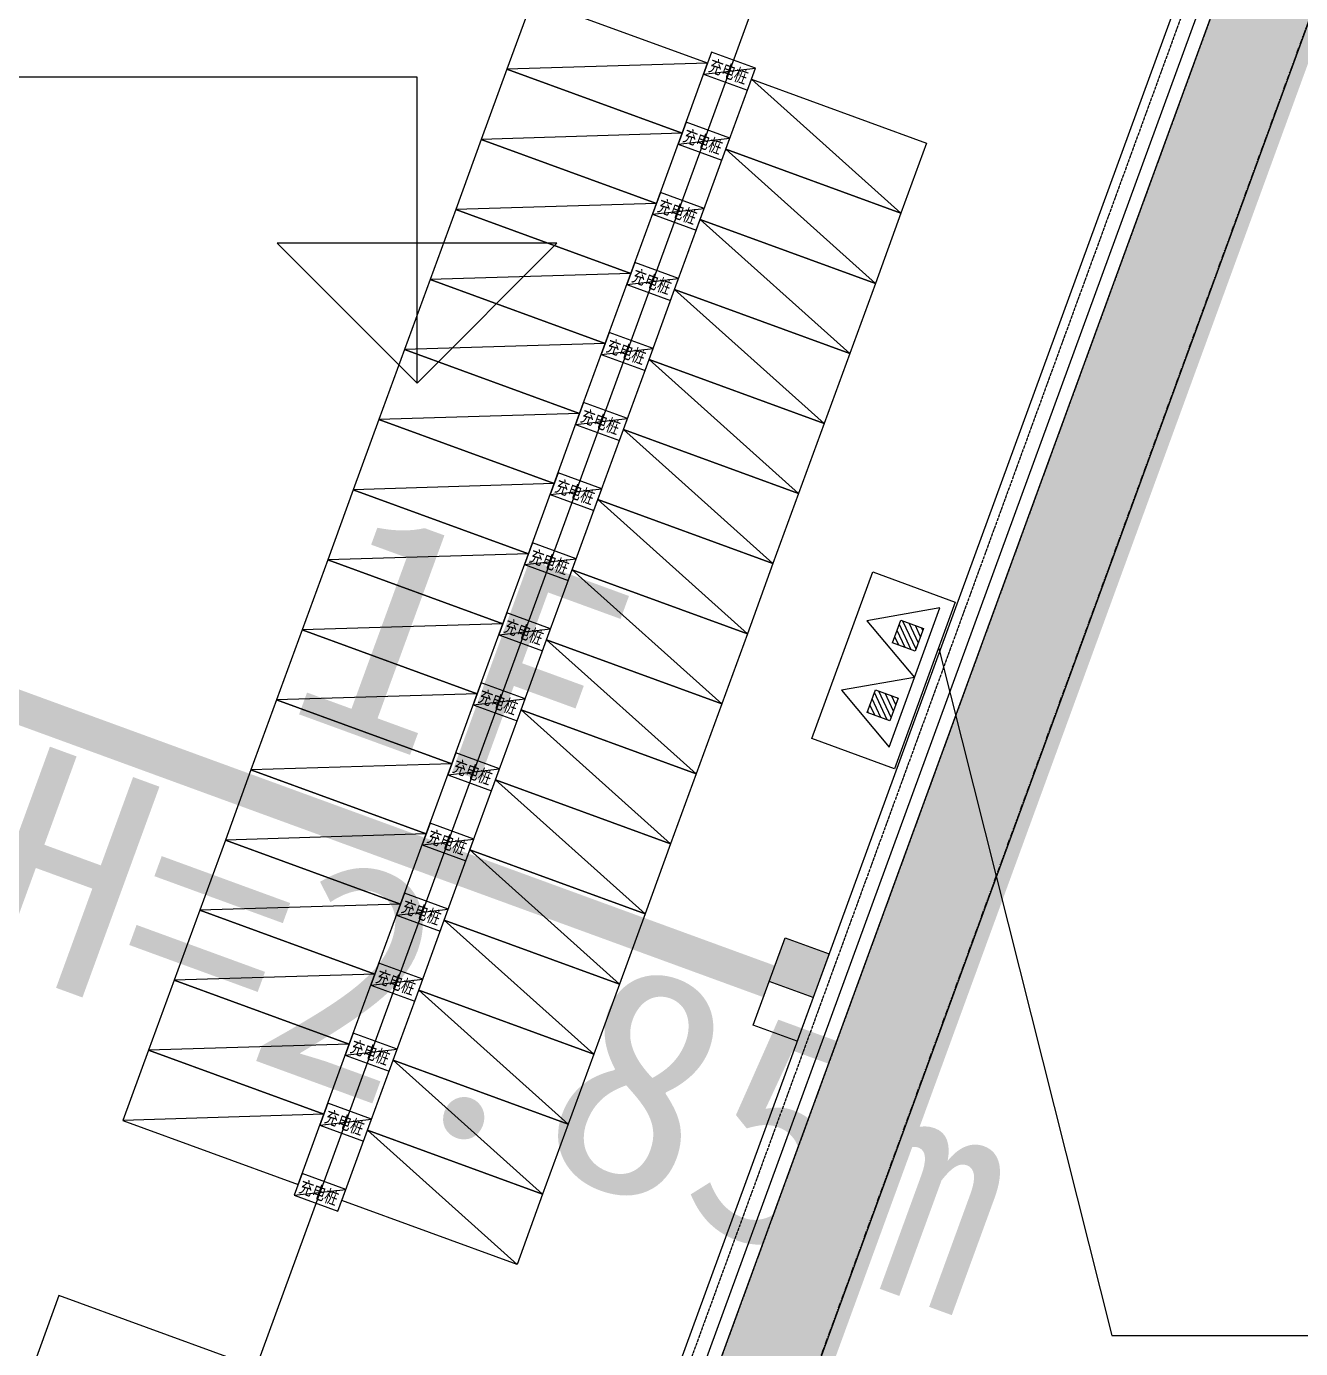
# Model space of a CAD drawing. Extents: x -111898 to 889894, y -2 to 1194865.
# Drawn here: x 709106 to 722772, y 863020 to 877197 of the extents above; entities that cross this region are included whole.
import ezdxf

# ---------------------------------------------------------------- set-up
doc = ezdxf.new("R2010")
doc.units = 0
doc.header["$LTSCALE"] = 10
doc.header["$MEASUREMENT"] = 0
doc.linetypes.add('CENTER', pattern=[50.8, 31.75, -6.35, 6.35, -6.35])
doc.linetypes.add('DASH', pattern=[0.35, 0.25, -0.1])
for name, color, linetype in [('0-WALL', 252, 'Continuous'), ('00绿地$0$A-车位', 8, 'Continuous'), ('A-FIRE-TEXT', 61, 'Continuous'), ('Gps-ZF雨水', 4, 'TG_Y'), ('SB_ZF消防', 1, 'Continuous'), ('TWT_雨水口', 4, 'Continuous')]:
    doc.layers.add(name, color=color, linetype=linetype)
doc.styles.add('note_txt', font='arial.ttf', dxfattribs={"width": 0.75})
doc.styles.add('TG_LINETYPE', font='SIMPLEX', dxfattribs={"width": 0.8, "height": 3.5, "bigfont": 'HZTXT'})
doc.styles.add('黑体', font='', dxfattribs={"height": 12})
doc.styles.get('黑体').set_extended_font_data('SimHei')
doc.linetypes.add('TG_Y', pattern='A,2,-0.3,["Y",TG_LINETYPE,S=0.1,R=0,X=-0.25,Y=-0.15],0', length=2.3)
pattern_1 = [(359.79974, (-824318.4, 704905.5), (1605.5824, 1594.398), [240, -48, 64, -48, 240, -960]), (359.79974, (-824398.3, 704953.8), (1605.5824, 1594.398), [160, -120, 240, -120, 160, -800]), (359.79974, (-823836, 705591.9), (1605.5824, 1594.398), [200, -80, 200, -1120]), (359.79974, (-824634.9, 705914.7), (1605.5824, 1594.398), [80, -160, 80, -1280]), (89.79974, (-824474.9, 705914.1), (-1594.398, 1605.5824), [144, -1456]), (89.79974, (-823998.3, 704952.4), (-1594.398, 1605.5824), [160, -1440]), (89.79974, (-823596, 705591), (-1594.398, 1605.5824), [160, -1440]), (44.79974, (-823790.3, 704935.7), (5.5922, 1599.9902), [160, -2102.7417]), (134.79974, (-824206.3, 704937.2), (-1599.9902, 5.5922), [160, -2102.7417]), (63.23469, (-823838.3, 704943.9), (5.5922, 1599.99023), [160, -3417.7088]), (75.7635, (-823918.27, 704952.15), (5.59221, 1599.99023), [160, -6436.969]), (75.7635, (-823516.03, 705590.75), (5.59221, 1599.99023), [128, -6468.969]), (75.7635, (-824442.9, 705914), (5.59221, 1599.99023), [112, -6484.969]), (103.835987, (-824078.27, 704952.7), (5.59221, 1599.99023), [160, -6436.969]), (103.835987, (-823676.03, 705591.3), (5.59221, 1599.99023), [128, -6468.969]), (103.835987, (-824506.9, 705914.2), (5.59221, 1599.99023), [112, -6484.969]), (116.364795, (-824158.3, 704945), (5.5922, 1599.99023), [160, -3417.7069])]

# ---------------------------------------------------------------- blocks, each defined once
blk = doc.blocks.new('gfctuc')
blk.add_lwpolyline([(2035210, 4060000), (2035210, 4059500), (2035460, 4059500), (2035460, 4060000)], close=True)
blk.add_lwpolyline([(2035210, 4060000), (2035460, 4059500)])
at = {"layer": 'A-FIRE-TEXT', "style": 'note_txt', "width": 0.75}
blk.add_text('充电桩', height=139.2, rotation=270, dxfattribs=at).set_placement((2035260, 4059973))
blk = doc.blocks.new('00绿地$0$G$C40593B0A')
at = {"layer": '00绿地$0$A-车位'}
blk.add_lwpolyline([(-1560, 590), (-760, 590), (-760, -1410), (-1560, -1410)], close=True, dxfattribs=at)
blk.add_lwpolyline([(-760, 590), (-1560, -1410)], dxfattribs=at)
blk = doc.blocks.new('$TwtSys$00000424')
for p, q in [((-500, 250), (500, 250)), ((-500, -250), (-500, 250)), ((0, -250), (0, 250)), ((500, 250), (500, -250)), ((500, -250), (-500, -250))]:
    blk.add_line(p, q)
blk.add_solid([(0, 250), (500, 250), (0, -250), (500, -250)])
blk = doc.blocks.new('$ATTACHMENT$00000214')
h = blk.add_hatch()
h.set_pattern_fill('ANSI31', color=256, scale=200, style=0)
h.set_pattern_definition([(45, (-38543.802, -6842.639), (-17.67767, 17.67767), [])])
h.paths.add_polyline_path([(-64.9, 1.9), (64.9, 1.9), (64.9, -127.9), (-64.9, -127.9)])
for points in [[(0, 171.8), (-198.4, -171.8), (198.4, -171.8)], [(-64.9, 1.9), (64.9, 1.9), (64.9, -127.9), (-64.9, -127.9)]]:
    blk.add_lwpolyline(points, close=True)

msp = doc.modelspace()

# ---------------------------------------------------------------- hatches: boundary and pattern name
at = {"layer": '0-WALL'}
h = msp.add_hatch(dxfattribs=at)
h.set_pattern_fill('草坪或沼泽', color=8, scale=400, angle=-0.200257)
h.set_pattern_definition(pattern_1)
h.paths.add_polyline_path([(696130.98, 804098.61), (669562.33, 731379.54), (607880.43, 745535.24), (522571.73, 770781.34), (445339.53, 792957.04), (609790.27, 1011755.57), (618487.23, 1023194.24), (653205.56, 1069507.99), (721439.16, 1038957.87), (738262.84, 1027590.63), (761400.89, 1017231.07), (768403.04, 1001909.04), (737294.43, 916764), (736355.16, 917107.18), (742257.75, 933262.65), (741788.31, 933434.17), (745346.31, 941716.12), (767322.91, 1001866.69), (760648.1, 1016472.46), (737774.94, 1026713.42), (720951.27, 1038080.66), (653526.34, 1068268.72), (619285.33, 1022591.71), (610587.99, 1011152.54), (447011.62, 793517.34), (522851.61, 771741.38), (608134.4, 746502.95), (668925.9, 732551.6), (695191.71, 804441.78)])
h.paths.add_polyline_path([(702359.45, 821146.08), (701420.18, 821489.25), (703324.3, 826702.56), (702855.23, 826873.89), (706411.93, 835156.24), (730109.53, 900012.74), (731048.81, 899669.57)])
h = msp.add_hatch(dxfattribs=at)
h.set_pattern_fill('草坪或沼泽', color=8, scale=400, angle=-0.200257)
h.set_pattern_definition([(359.79974, (-824318.4, 704905.5), (1605.5824, 1594.398), [240, -48, 64, -48, 240, -960]), (359.79974, (-824398.3, 704953.8), (1605.5824, 1594.398), [160, -120, 240, -120, 160, -800]), (359.79974, (-823836, 705591.9), (1605.5824, 1594.398), [200, -80, 200, -1120]), (359.79974, (-824634.9, 705914.7), (1605.5824, 1594.398), [80, -160, 80, -1280]), (89.79974, (-824474.9, 705914.1), (-1594.398, 1605.5824), [144, -1456]), (89.79974, (-823998.3, 704952.4), (-1594.398, 1605.5824), [160, -1440]), (89.79974, (-823596, 705591), (-1594.398, 1605.5824), [160, -1440]), (44.79974, (-823790.3, 704935.7), (5.5922, 1599.9902), [160, -2102.7417]), (134.79974, (-824206.3, 704937.2), (-1599.9902, 5.5922), [160, -2102.7417]), (63.23469, (-823838.3, 704943.9), (5.5922, 1599.99023), [160, -3417.7088]), (75.7635, (-823918.27, 704952.15), (5.59221, 1599.99023), [160, -6436.969]), (75.7635, (-823516.03, 705590.75), (5.59221, 1599.99023), [128, -6468.969]), (75.7635, (-824442.9, 705914), (5.59221, 1599.99023), [112, -6484.969]), (103.835987, (-824078.27, 704952.7), (5.59221, 1599.99023), [160, -6436.969]), (103.835987, (-823676.03, 705591.3), (5.59221, 1599.99023), [128, -6468.969]), (103.835987, (-824506.9, 705914.2), (5.59221, 1599.99023), [112, -6484.969]), (116.364795, (-824158.3, 704945), (5.5922, 1599.99023), [160, -3417.7069])])
edge = h.paths.add_edge_path()
edge.add_line((741503.08, 933538.38), (741712.87, 934018.57))
edge.add_line((741712.87, 934018.57), (745060.96, 941812.89))
edge.add_line((745060.96, 941812.89), (766890.86, 1001849.76))
edge.add_line((766890.86, 1001849.76), (760346.98, 1016169.02))
edge.add_line((760346.98, 1016169.02), (737579.78, 1026362.54))
edge.add_line((737579.78, 1026362.54), (720756.11, 1037729.77))
edge.add_line((720756.11, 1037729.77), (653654.65, 1067773.01))
edge.add_line((653654.65, 1067773.01), (467795.25, 820503.81))
edge.add_line((467795.25, 820503.81), (468143.58, 820404.89))
edge.add_line((468143.58, 820404.89), (647181.92, 1058601.18))
edge.add_line((647181.92, 1058601.18), (648464.56, 1058132.56))
edge.add_line((648464.56, 1058132.56), (650350.23, 1063296.8))
edge.add_line((650350.23, 1063296.8), (720796.15, 1037558.69))
edge.add_line((720796.15, 1037558.69), (718909.6, 1032395.07))
edge.add_line((718909.6, 1032395.07), (725484.49, 1029992.9))
edge.add_line((725484.49, 1029992.9), (726513.26, 1032808.65))
edge.add_line((726513.26, 1032808.65), (729331.07, 1031779.14))
edge.add_line((729331.07, 1031779.14), (728302.36, 1028963.46))
edge.add_line((728302.36, 1028963.46), (747084.56, 1022101.19))
edge.add_line((747084.56, 1022101.19), (755217.14, 1018452.95))
edge.add_arc((743028.5, 1006160.87), 17310.64, -14.619994, 45.242091, ccw=False)
edge.add_line((759778.64, 1001791.54), (760685.99, 1001458.08))
edge.add_line((760685.99, 1001458.08), (765094.65, 999847.31))
edge.add_line((765094.65, 999847.31), (740941.69, 933744.02))
edge.add_line((740941.69, 933744.02), (741503.08, 933538.38))
h = msp.add_hatch(dxfattribs=at)
h.set_pattern_fill('草坪或沼泽', color=8, scale=400, angle=-0.200257)
h.set_pattern_definition(pattern_1)
edge = h.paths.add_edge_path()
edge.add_arc((670925.45, 835932.04), 3000.73, 160.898838, 249.92431)
edge.add_line((669895.41, 833113.63), (677597, 830299.76))
edge.add_arc((681200.31, 840162.12), 10500, 249.929711, 339.929709)
edge.add_line((691062.67, 836558.8), (714638.64, 901086.81))
edge.add_arc((704776.28, 904690.13), 10500, -20.070291, 69.929711)
edge.add_line((708379.59, 914552.49), (700677.97, 917366.35))
edge.add_arc((699648.49, 914547.74), 3000.73, 69.935502, 158.96099)
edge.add_line((696847.8, 915625.01), (711688.3, 910202.89))
edge.add_line((711688.3, 910202.89), (682930.43, 831491.86))
edge.add_line((682930.43, 831491.86), (668089.93, 836913.99))

# ---------------------------------------------------------------- linework, layer by layer
at = {"layer": '0-WALL', "linetype": 'CENTER', "ltscale": 0.2}
msp.add_line((669562.33, 731379.54), (768403.04, 1001909.04), dxfattribs=at)
at = {"layer": '0-WALL'}
for p, q in [((713296.42, 876653.96), (704554.22, 876653.96)), ((713296.42, 873372.76), (713296.42, 876653.96)), ((713296.42, 873372.76), (711796.42, 874872.76)), ((714796.42, 874872.76), (711796.42, 874872.76)), ((713296.42, 873372.76), (714796.42, 874872.76))]:
    msp.add_line(p, q, dxfattribs=at)
at = {"layer": '0-WALL', "color": 1, "linetype": 'DASH', "ltscale": 3, "const_width": 300}
msp.add_lwpolyline([(768403.04, 1001909.04), (761400.89, 1017231.07), (738262.84, 1027590.63), (721439.16, 1038957.87), (653205.56, 1069507.99), (618487.23, 1023194.24), (609790.27, 1011755.57), (445339.53, 792957.04), (522571.73, 770781.34), (607880.43, 745535.24), (669562.33, 731379.54)], close=True, dxfattribs=at)
at = {"layer": '0-WALL', "linetype": 'CENTER', "ltscale": 0.2}
msp.add_lwpolyline([(768403.04, 1001909.04), (761400.89, 1017231.07), (738262.84, 1027590.63), (721439.16, 1038957.87), (653205.56, 1069507.99), (618487.23, 1023194.24), (609790.27, 1011755.57), (445339.53, 792957.04), (522571.73, 770781.34), (607880.43, 745535.24), (669562.33, 731379.54)], close=True, dxfattribs=at)
at = {"layer": '0-WALL'}
msp.add_lwpolyline([(702359.45, 821146.08), (701420.18, 821489.25), (703324.3, 826702.56), (702855.23, 826873.89), (706411.93, 835156.24), (730109.53, 900012.74), (731048.81, 899669.57)], close=True, dxfattribs=at)
at = {"layer": '0-WALL', "elevation": 3538.29}
msp.add_lwpolyline([(706901.64, 850042.11), (722001.24, 891370.1)], dxfattribs=at)
at = {"layer": '0-WALL'}
for points in [[(724114.6, 890597.96), (725993.15, 889911.61), (710893.55, 848583.63), (709015.01, 849269.97)], [(726228.06, 889826.15), (706272.44, 835207.11), (702714.26, 826925.28)]]:
    msp.add_lwpolyline(points, dxfattribs=at)
at = {"layer": '0-WALL', "linetype": 'DASH'}
for points in [[(726043.14, 889757.11), (706132.98, 835262.51), (702576.29, 826984.64)], [(726324.92, 889654.16), (706411.91, 835151.73), (702851.93, 826866.21)]]:
    msp.add_lwpolyline(points, dxfattribs=at)
at = {"layer": 'Gps-ZF雨水', "ltscale": 0.1, "const_width": 360}
msp.add_lwpolyline([(704393.62, 871588.95), (717073.8, 866956.12)], dxfattribs=at)
at = {"layer": 'SB_ZF消防'}
for p, q in [((718894.38, 870525.26), (720746.69, 863160.11)), ((720746.69, 863160.11), (728442.68, 863160.11))]:
    msp.add_line(p, q, dxfattribs=at)
msp.add_lwpolyline([(717530.82, 869561.58), (718183.46, 871347.88), (719069.37, 871024.21), (718416.72, 869237.91)], close=True, dxfattribs=at)

# ---------------------------------------------------------------- block references
at = {"layer": '0-WALL', "xscale": -1, "rotation": 249.9297095178311}
for p in [(716119.57, 877719.56), (715845.03, 876968.14), (715570.49, 876216.72), (715295.95, 875465.31), (715021.41, 874713.89), (714746.88, 873962.47), (714472.34, 873211.05), (714197.8, 872459.63), (713923.26, 871708.22), (713648.72, 870956.8), (713374.19, 870205.38), (713099.65, 869453.96), (712825.11, 868702.55), (712550.57, 867951.13), (712276.03, 867199.71), (712001.49, 866448.29), (711040.61, 863818.33)]:
    msp.add_blockref('00绿地$0$G$C40593B0A', p, dxfattribs=at)
at = {"layer": '0-WALL'}
for name, p, rotation in [('gfctuc', (3831387.24, -2428211.67), 69.9297110723398), ('00绿地$0$G$C40593B0A', (717697.55, 877143.03), 69.92971314102898), ('gfctuc', (3831112.7, -2428963.09), 69.9297110723398), ('00绿地$0$G$C40593B0A', (717423.01, 876391.61), 69.92971314102898), ('gfctuc', (3830838.16, -2429714.51), 69.9297110723398), ('00绿地$0$G$C40593B0A', (717148.47, 875640.19), 69.92971314102898), ('gfctuc', (3830563.63, -2430465.93), 69.9297110723398), ('00绿地$0$G$C40593B0A', (716873.93, 874888.78), 69.92971314102898), ('gfctuc', (3830289.09, -2431217.35), 69.9297110723398), ('00绿地$0$G$C40593B0A', (716599.39, 874137.36), 69.92971314102898), ('gfctuc', (3830014.55, -2431968.76), 69.9297110723398), ('00绿地$0$G$C40593B0A', (716324.86, 873385.94), 69.92971314102898), ('gfctuc', (3829740.01, -2432720.18), 69.9297110723398), ('00绿地$0$G$C40593B0A', (716050.32, 872634.52), 69.92971314102898), ('gfctuc', (3829465.47, -2433471.6), 69.9297110723398), ('00绿地$0$G$C40593B0A', (715775.78, 871883.1), 69.92971314102898), ('gfctuc', (3829190.93, -2434223.02), 69.9297110723398), ('00绿地$0$G$C40593B0A', (715501.24, 871131.69), 69.92971314102898), ('gfctuc', (3828916.4, -2434974.44), 69.9297110723398), ('00绿地$0$G$C40593B0A', (715226.7, 870380.27), 69.92971314102898), ('gfctuc', (3828641.86, -2435725.85), 69.9297110723398), ('00绿地$0$G$C40593B0A', (714952.16, 869628.85), 69.92971314102898), ('gfctuc', (3828367.32, -2436477.27), 69.9297110723398), ('00绿地$0$G$C40593B0A', (714677.63, 868877.43), 69.92971314102898), ('gfctuc', (3828092.78, -2437228.69), 69.9297110723398), ('00绿地$0$G$C40593B0A', (714403.09, 868126.01), 69.92971314102898), ('gfctuc', (3827818.24, -2437980.11), 69.9297110723398), ('00绿地$0$G$C40593B0A', (714128.55, 867374.6), 69.92971314102898), ('gfctuc', (3827543.71, -2438731.52), 69.9297110723398), ('00绿地$0$G$C40593B0A', (713854.01, 866623.18), 69.92971314102898), ('gfctuc', (3827269.17, -2439482.94), 69.9297110723398), ('00绿地$0$G$C40593B0A', (713579.47, 865871.76), 69.92971314102898), ('gfctuc', (3826994.63, -2440234.36), 69.9297110723398)]:
    msp.add_blockref(name, p, dxfattribs=dict(at, rotation=rotation))
at = {"layer": 'SB_ZF消防', "xscale": 2, "yscale": 2, "zscale": 2, "rotation": 69.9297081859277}
for p in [(718444.6, 870706.37), (718172.28, 869961.01)]:
    msp.add_blockref('$ATTACHMENT$00000214', p, dxfattribs=at)
at = {"layer": 'TWT_雨水口', "rotation": 69.92970842670957}
msp.add_blockref('$TwtSys$00000424', (717308.62, 866870.33), dxfattribs=at)

# ---------------------------------------------------------------- texts
at = {"layer": '0-WALL', "style": '黑体'}
for s, p in [('1F', (711830.98, 869893.49)), ('H=2.85m', (708351.14, 867280.06))]:
    msp.add_text(s, height=2406.438, rotation=339.929711, dxfattribs=at).set_placement(p)

doc.saveas('drawing.dxf')
